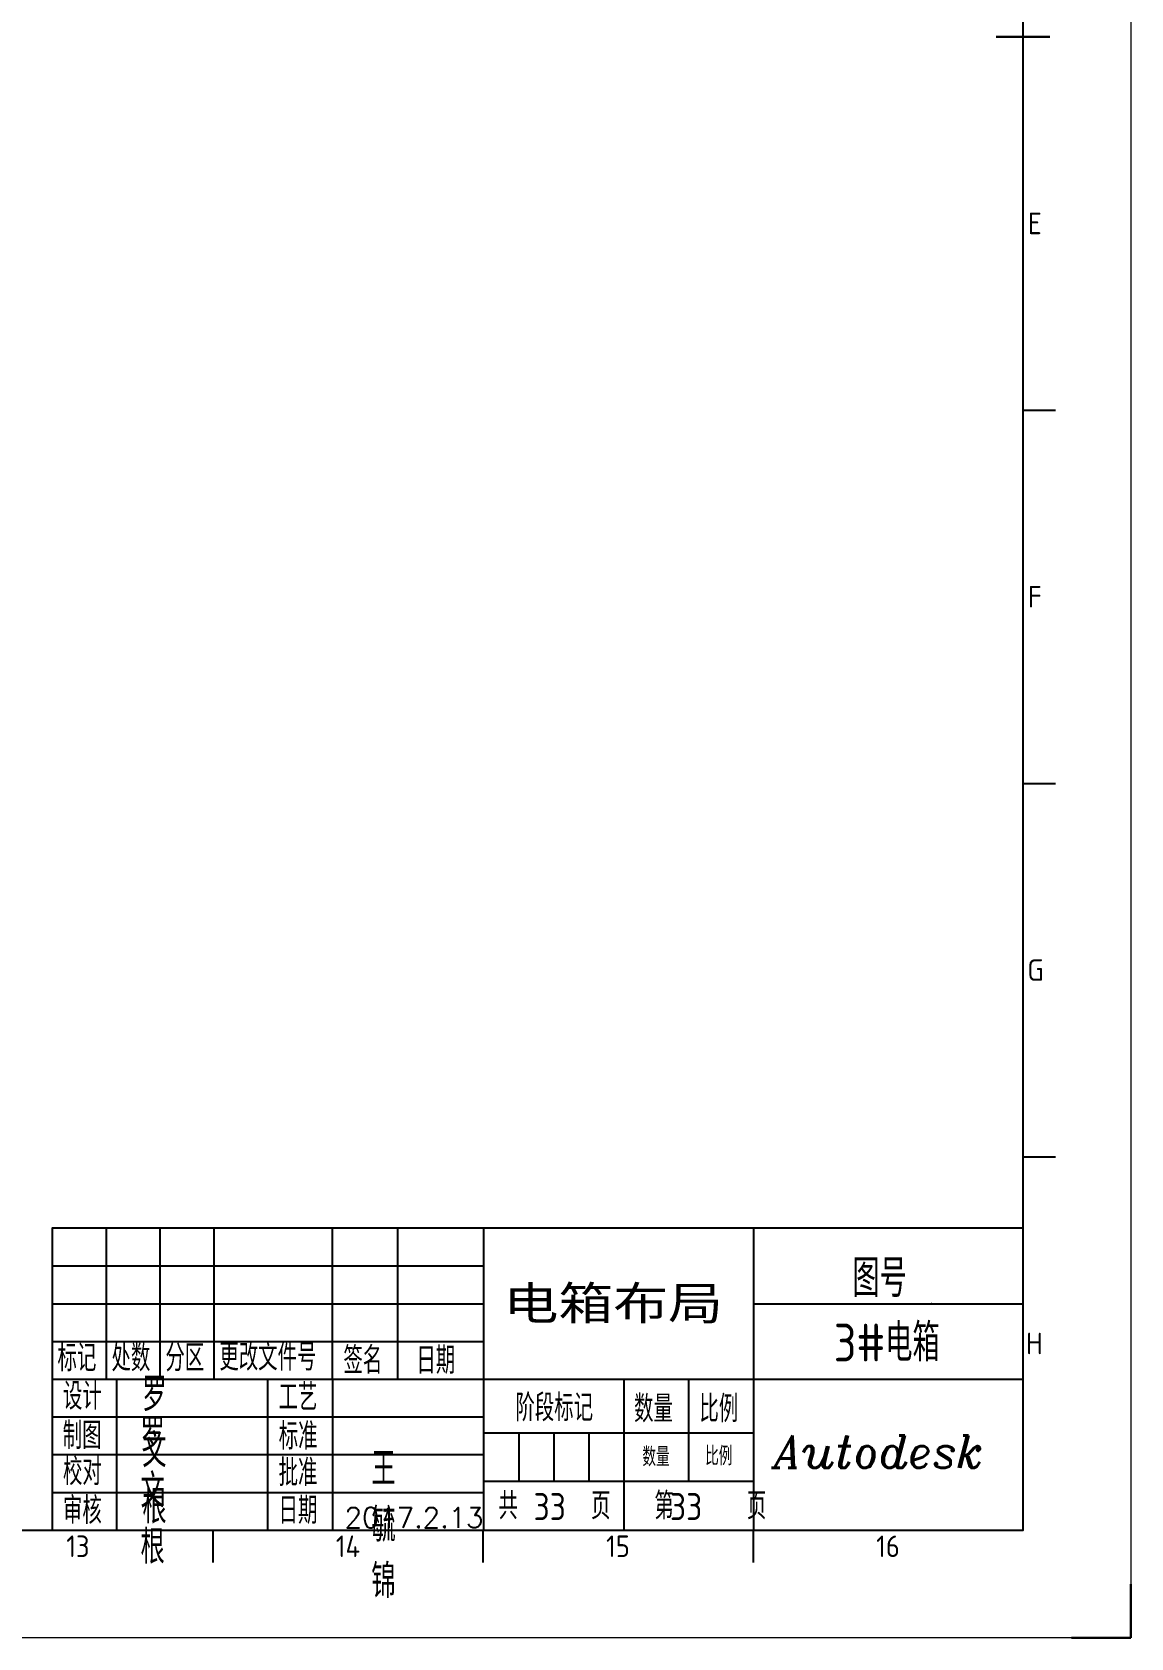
# Model space of a CAD drawing. Header units: inches. Extents: x -128 to 31549, y -2321 to 19035.
# Drawn here: x 3961 to 5102, y -2321 to -653 of the extents above; entities that cross this region are included whole.
import ezdxf
from ezdxf.enums import TextEntityAlignment as Align

# ---------------------------------------------------------------- set-up
doc = ezdxf.new("R2010")
doc.units = ezdxf.units.IN
doc.header["$MEASUREMENT"] = 0
for name, color, linetype in [('AE_BOR', 1, 'Continuous'), ('图框_外框线', 7, 'Continuous'), ('图框_标题栏属性', 1, 'Continuous'), ('图框_标题栏文字', 6, 'Continuous')]:
    doc.layers.add(name, color=color, linetype=linetype)
doc.styles.get("Standard").update_dxf_attribs({"font": 'txt', "bigfont": 'gbcbig.shx'})
doc.styles.add('WD', font='romans.shx', dxfattribs={"bigfont": 'gbcbig.shx'})
doc.styles.add('WD_IEC', font='ISOCP2.shx', dxfattribs={"width": 0.9, "height": 4, "bigfont": 'gbcbig.shx'})
doc.styles.add('工程字', font='gbenor.shx', dxfattribs={"bigfont": 'gbcbig.shx'})

# ---------------------------------------------------------------- blocks, each defined once
blk = doc.blocks.new('gb_a1')
for p, q in [((821, 20), (821, 574)), ((20, 20), (821, 20))]:
    blk.add_line(p, q)
at = {"layer": 'AE_BOR', "color": 1, "lineweight": 15}
for p, q in [((841, 594), (841, 0)), ((841, 0), (0, 0))]:
    blk.add_line(p, q, dxfattribs=at)
at = {"layer": 'AE_BOR', "color": 2, "lineweight": 30}
blk.add_line((816, 297), (826, 297), dxfattribs=at)
at = {"layer": 'AE_BOR'}
for p, q in [((821, 227.75), (827, 227.75)), ((821, 158.5), (827, 158.5)), ((821, 89.25), (827, 89.25)), ((670.8125, 20), (670.8125, 14)), ((720.875, 20), (720.875, 14)), ((770.9375, 20), (770.9375, 14))]:
    blk.add_line(p, q, dxfattribs=at)
at = {"layer": 'AE_BOR', "lineweight": 30}
for q in [(841, 10), (830, 0)]:
    blk.add_line((841, 0), q, dxfattribs=at)
at = {"layer": 'AE_BOR', "style": 'WD_IEC'}
for s, p in [('E', (824.47619, 262.375)), ('F', (824.47619, 193.125)), ('G', (824.85714, 123.875)), ('H', (824.66667, 54.625))]:
    blk.add_text(s, height=4, dxfattribs=at).set_placement(p, align=Align.MIDDLE_RIGHT)
for s, p in [('13', (645.78125, 15)), ('14', (695.84375, 15)), ('15', (745.90625, 15)), ('16', (795.96875, 15))]:
    blk.add_text(s, height=4, dxfattribs=at).set_placement(p, align=Align.CENTER)
blk = doc.blocks.new('CorpLogoBlock')
at = {"insert": (-46.09, 17.54), "char_height": 6, "width": 37.2055, "attachment_point": 1, "style": '工程字'}
blk.add_mtext('{\\Fitalic|c0;Autodesk}', dxfattribs=at)
blk = doc.blocks.new('GB_TitleBlock')
at = {"lineweight": -3}
for p, q in [((-50, 42), (0, 42)), ((-50, 28), (0, 28))]:
    blk.add_line(p, q, dxfattribs=at)
blk.add_point((-16.99, 42), dxfattribs=at)
at = {"layer": '图框_外框线'}
for p, q in [((-170, 56), (-170, 28)), ((-160, 28), (-160, 56)), ((-150, 56), (-150, 28)), ((-128, 28), (-128, 56)), ((-116, 56), (-116, 28)), ((-100, 56), (-100, 0)), ((-50, 56), (-50, 0)), ((-180, 49), (-100, 49)), ((-180, 42), (-100, 42)), ((-180, 35), (-100, 35)), ((-180, 28), (-50, 28)), ((-168, 0), (-168, 28)), ((-140, 0), (-140, 28)), ((-128, 28), (-128, 0)), ((-74, 28), (-74, 0)), ((-62, 28), (-62, 9)), ((-180, 21), (-100, 21)), ((-50, 18), (-100, 18)), ((-93.5, 18), (-93.5, 9)), ((-87, 18), (-87, 9)), ((-80.5, 18), (-80.5, 9)), ((-180, 14), (-100, 14)), ((-50, 9), (-100, 9)), ((-180, 7), (-100, 7))]:
    blk.add_line(p, q, dxfattribs=at)
blk.add_lwpolyline([(0, 56), (-180, 56), (-180, 0), (0, 0), (0, 56)], dxfattribs=at)
at = {"style": 'WD', "flags": 1}
blk.add_attdef('WD_TB', (-168.38, 50.46), '', height=2, dxfattribs=at)
at = {"layer": '图框_标题栏属性', "style": '工程字'}
for tag, p in [('REV3', (-179.58, 50.91)), ('REV2', (-179.43, 43.49)), ('REV1', (-179.43, 36.77))]:
    blk.add_attdef(tag, p, '', height=3, dxfattribs=at)
for tag, height, width, p, p2 in [('REV3DET', 3, 13.288798, (-148.76, 50.77), (-130.49, 50.77)), ('BY3', 3, 6.930672, (-126.95, 50.77), (-117.42, 50.77)), ('RD3', 3, 9.096075, (-114.66, 50.77), (-102.16, 50.77)), ('REV2DET', 3, 1.39216, (-148.76, 43.77), (-130.49, 43.77)), ('BY2', 3, 6.930672, (-126.95, 43.77), (-117.42, 43.77)), ('RD2', 3, 9.096075, (-114.66, 43.77), (-102.16, 43.77)), ('文件名称', 7, 2.04191, (-96.3, 38.33), (-55.63, 38.33)), ('REV1DET', 3, 13.288798, (-148.76, 36.77), (-130.49, 36.77)), ('BY1', 3, 6.930672, (-126.95, 36.77), (-117.42, 36.77)), ('RD1', 3, 9.096075, (-114.66, 36.77), (-102.16, 36.77))]:
    blk.add_attdef(tag, text='', height=height, dxfattribs=dict(at, width=width)).set_placement(p, p2, align=Align.FIT)
for tag, p in [('图号', (-26.57, 46.93)), ('项目名称', (-25.25, 35.16))]:
    blk.add_attdef(tag, text='', height=7, dxfattribs=at).set_placement(p, align=Align.MIDDLE)
at = {"layer": '图框_标题栏属性', "lineweight": -3}
for tag, p in [('罗文根', (-163.59, 22.3)), ('工艺', (-123.59, 22.3)), ('制图', (-163.59, 15.3)), ('标准', (-123.59, 15.3)), ('校对', (-163.59, 8.3)), ('批准', (-123.59, 8.3)), ('审核', (-163.59, 1.3)), ('日期', (-123.59, 1.3))]:
    blk.add_attdef(tag, p, '', height=5, dxfattribs=at)
at = {"layer": '图框_标题栏属性', "style": '工程字'}
for tag, height, p in [('数量', 3.5, (-68.02, 13.58)), ('比例', 3.5, (-56.4, 13.74)), ('总数', 5, (-87.74, 4.36)), ('页数', 5, (-62.45, 4.36))]:
    blk.add_attdef(tag, text='', height=height, dxfattribs=at).set_placement(p, align=Align.MIDDLE_CENTER)
at = {"layer": '图框_标题栏文字', "style": '工程字'}
for s, p in [('标记', (-179, 29.44)), ('处数', (-169, 29.44)), ('分区', (-159, 29.44)), ('更改文件号', (-149, 29.59)), ('签名', (-126, 29)), ('日期', (-112.47, 28.98)), ('设计', (-177.99, 22.35)), ('工艺', (-138.02, 22.15)), ('阶段标记', (-94.11, 20.2)), ('数量', (-72.11, 20)), ('比例', (-60, 20)), ('制图', (-178.04, 15.02)), ('标准', (-137.99, 14.92)), ('校对', (-177.99, 8.33)), ('批准', (-138.02, 8.15)), ('审核', (-177.99, 1.15)), ('日期', (-138.02, 1.15)), ('共     页   第     页', (-97.24, 2))]:
    blk.add_text(s, height=5, dxfattribs=at).set_placement(p)

msp = doc.modelspace()

# ---------------------------------------------------------------- block references
at = {"color": 0, "xscale": 5.600000000000364, "yscale": 5.599999999999909, "zscale": 5.6}
for name, p in [('gb_a1', (392.5, -2321.1)), ('CorpLogoBlock', (4990.1, -2209.1))]:
    msp.add_blockref(name, p, dxfattribs=at)
at = {"color": 0}
ref = msp.add_blockref('GB_TitleBlock', (4990.1, -2209.1), dxfattribs=dict(at, xscale=5.600000000000364, yscale=5.599999999999909, zscale=5.6))
ref.add_attrib('页数', '33', dxfattribs={"layer": '图框_标题栏属性', "height": 28, "style": '工程字'}).set_placement((4640.3, -2184.7), align=Align.MIDDLE_CENTER)
ref.add_attrib('总数', '33', dxfattribs={"layer": '图框_标题栏属性', "height": 28, "style": '工程字'}).set_placement((4498.7, -2184.7), align=Align.MIDDLE_CENTER)
ref.add_attrib('比例', '比例', dxfattribs={"layer": '图框_标题栏属性', "height": 19.6, "style": '工程字'}).set_placement((4674.2, -2132.1), align=Align.MIDDLE_CENTER)
ref.add_attrib('数量', '数量', dxfattribs={"layer": '图框_标题栏属性', "height": 19.6, "style": '工程字'}).set_placement((4609.1, -2133), align=Align.MIDDLE_CENTER)
ref.add_attrib('项目名称', '3#电箱', dxfattribs={"layer": '图框_标题栏属性', "height": 39.2, "style": '工程字'}).set_placement((4848.6, -2012.2), align=Align.MIDDLE)
ref.add_attrib('图号', '图号', dxfattribs={"layer": '图框_标题栏属性', "height": 39.2, "style": '工程字'}).set_placement((4841.3, -1946.3), align=Align.MIDDLE)
ref.add_attrib('文件名称', '电箱布局', dxfattribs={"layer": '图框_标题栏属性', "height": 39.2, "style": '工程字', "width": 2.057863}).set_placement((4450.8, -1994.4), (4678.5, -1994.4), align=Align.FIT)

# ---------------------------------------------------------------- texts
at = {"color": 3, "attachment_point": 1}
for s, insert, char_height, width in [('{\\C1;罗文根}', (4075.7, -2050.6), 35, 2.967), ('{\\C1;罗文根}', (4073.8, -2092.4), 35, 2.967), ('{\\C1;王毓锦}', (4313.5, -2127.9), 35, 2.967), ('{\\C1;2017.2.13}', (4285.8, -2185.6), 21, 9.555)]:
    msp.add_mtext(s, dxfattribs=dict(at, insert=insert, char_height=char_height, width=width))

doc.saveas('drawing.dxf')
